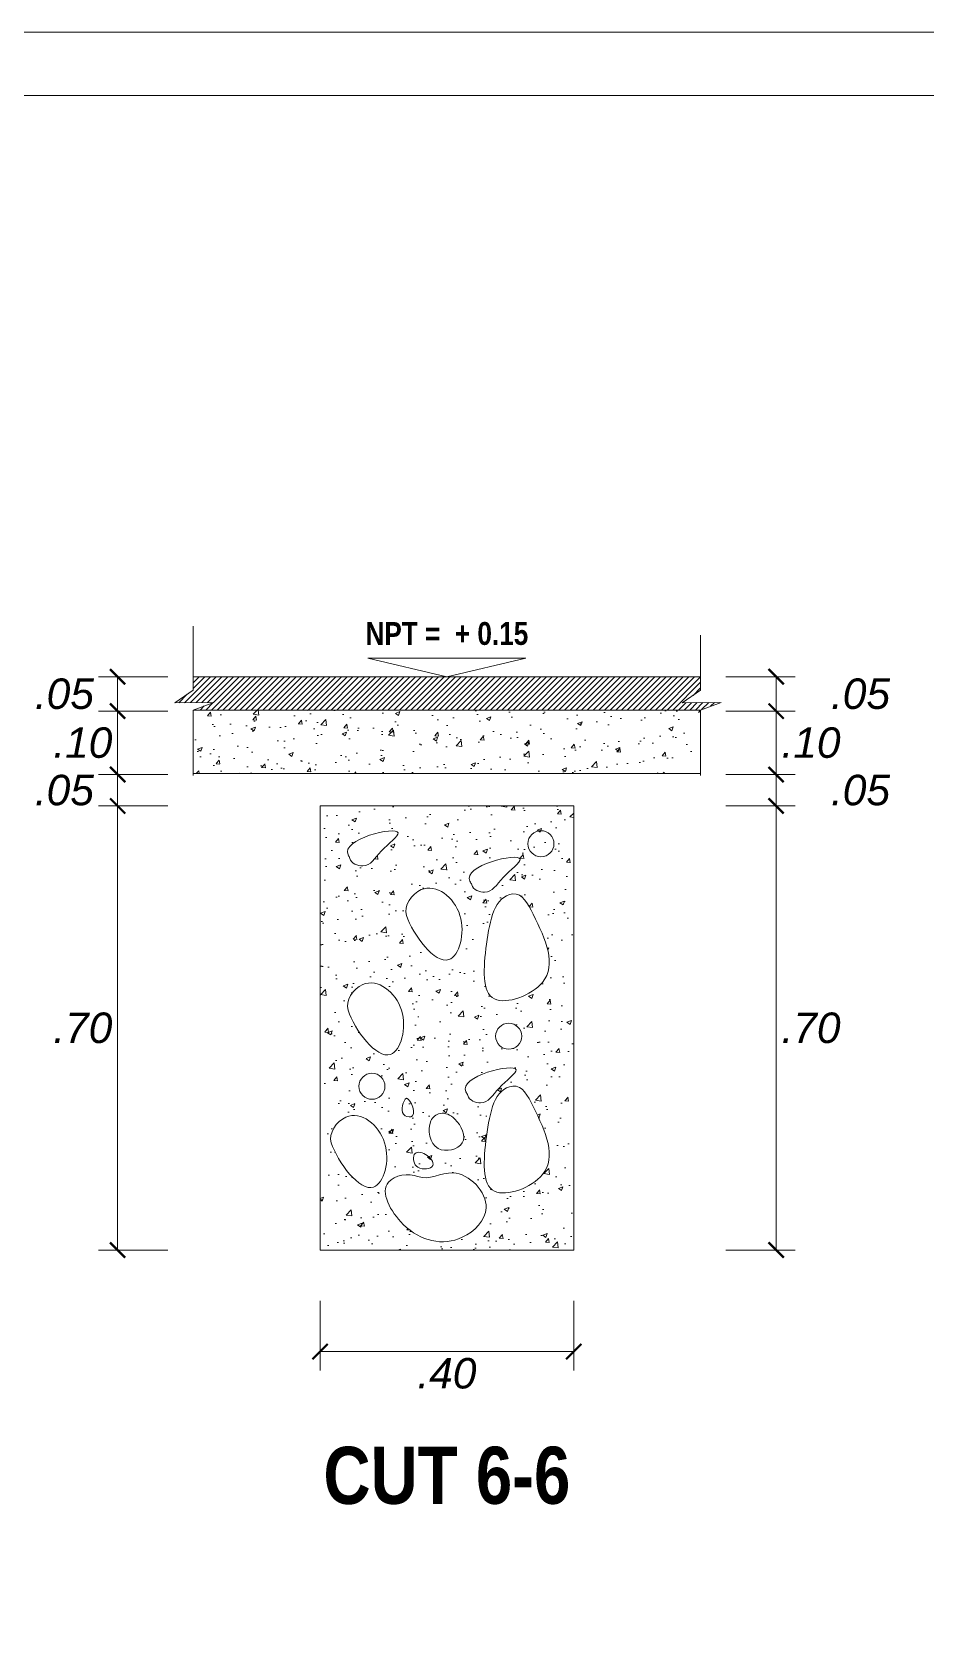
# Model space of a CAD drawing. Header units: millimetres. Extents: x 56 to 215, y 47 to 103.
# Drawn here: x 204.81 to 208.33, y 96.32 to 102.66 of the extents above; entities that cross this region are included whole.
import ezdxf
from ezdxf.enums import TextEntityAlignment as Align

# ---------------------------------------------------------------- set-up
doc = ezdxf.new("R2010")
doc.units = ezdxf.units.MM
for name, color, linetype, lineweight in [('A_Texto', 43, 'Continuous', 9), ('E_Cimentación', 150, 'Continuous', 50), ('G_Achurados', 54, 'Continuous', 5), ('G_Complemento', 30, 'Continuous', 20), ('G_Sombreados', 8, 'Continuous', 9), ('G_Texto', 122, 'Continuous', 20)]:
    doc.layers.add(name, color=color, linetype=linetype, lineweight=lineweight)
doc.layers.add('E_Concreto', color=157, linetype='Continuous')
doc.layers.add('G_Acotación', color=171, linetype='Continuous')
doc.styles.add('ARIAL', font='ariali.ttf', dxfattribs={"height": 0.12})
doc.styles.add('Cotas', font='ARIALNB.TTF', dxfattribs={"height": 0.1})
doc.styles.add('Notas', font='ARIALNB.TTF', dxfattribs={"height": 0.15})
doc.dimstyles.new('Lenin_20', dxfattribs={"dimscale": 0.5, "dimtxt": 0.1, "dimasz": 0.12, "dimexe": 0.15, "dimexo": 0.2, "dimgap": 0.05, "dimtad": 2, "dimtih": 1, "dimtoh": 1, "dimlfac": 0.4, "dimzin": 4, "dimdsep": 46, "dimtxsty": 'ARIAL', "dimblk": 'ARCHTICK', "dimcen": 0.12, "dimclrd": 256, "dimclre": 256, "dimclrt": 4, "dimazin": 1, "dimtm": 1e-09, "dimtfac": 1, "dimtmove": 2, "dimatfit": 2, "dimldrblk": 'ARCHTICK', "dimfxl": 1, "dimtolj": 1, "dimlwd": 13, "dimlwe": 18, "dimarcsym": 0})

# ---------------------------------------------------------------- blocks, each defined once
blk = doc.blocks.new('_ArchTick')
at = {"color": 0, "linetype": 'ByBlock', "const_width": 0.15}
blk.add_lwpolyline([(-0.5, -0.5), (0.5, 0.5)], dxfattribs=at)
blk = doc.blocks.new('*D358')
at = {"layer": 'Defpoints', "color": 0, "transparency": 16777216}
for p in [(205.9405, 97.8598), (206.9405, 97.8598), (206.9405, 97.4598)]:
    blk.add_point(p, dxfattribs=at)
at = {"layer": 'G_Acotación', "lineweight": 18, "transparency": 16777216}
for p, q in [((205.9405, 97.6598), (205.9405, 97.3848)), ((206.9405, 97.6598), (206.9405, 97.3848))]:
    blk.add_line(p, q, dxfattribs=at)
at = {"layer": 'G_Acotación', "lineweight": 13, "transparency": 16777216}
blk.add_line((205.9405, 97.4598), (206.9405, 97.4598), dxfattribs=at)
at = {"layer": 'G_Acotación', "lineweight": 13, "transparency": 16777216, "xscale": 0.06, "yscale": 0.06, "zscale": 0.06, "rotation": 180}
blk.add_blockref('_ArchTick', (205.9405, 97.4598), dxfattribs=at)
at = {"layer": 'G_Acotación', "lineweight": 13, "transparency": 16777216, "xscale": 0.06, "yscale": 0.06, "zscale": 0.06}
blk.add_blockref('_ArchTick', (206.9405, 97.4598), dxfattribs=at)
at = {"layer": 'G_Acotación', "color": 4, "lineweight": 5, "transparency": 16777216, "insert": (206.4405, 97.3736), "char_height": 0.12, "attachment_point": 5, "style": 'ARIAL'}
blk.add_mtext('\\A1;.40', dxfattribs=at)
blk = doc.blocks.new('*D359')
at = {"layer": 'Defpoints', "color": 0, "transparency": 16777216}
for p in [(207.4405, 99.6098), (207.7385, 99.6098), (207.4405, 97.8598)]:
    blk.add_point(p, dxfattribs=at)
at = {"layer": 'G_Acotación', "lineweight": 18, "transparency": 16777216}
for p, q in [((207.5405, 99.6098), (207.8135, 99.6098)), ((207.5405, 97.8598), (207.8135, 97.8598))]:
    blk.add_line(p, q, dxfattribs=at)
at = {"layer": 'G_Acotación', "lineweight": 13, "transparency": 16777216}
blk.add_line((207.7385, 97.8598), (207.7385, 99.6098), dxfattribs=at)
at = {"layer": 'G_Acotación', "lineweight": 13, "transparency": 16777216, "xscale": 0.06, "yscale": 0.06, "zscale": 0.06}
for p, rotation in [((207.7385, 99.6098), 90), ((207.7385, 97.8598), 270)]:
    blk.add_blockref('_ArchTick', p, dxfattribs=dict(at, rotation=rotation))
at = {"layer": 'G_Acotación', "color": 4, "lineweight": 5, "transparency": 16777216, "insert": (207.876, 98.7348), "char_height": 0.12, "attachment_point": 5, "style": 'ARIAL'}
blk.add_mtext('\\A1;.70', dxfattribs=at)
blk = doc.blocks.new('*D360')
at = {"layer": 'Defpoints', "color": 0, "transparency": 16777216}
for p in [(207.4405, 99.9835), (207.7385, 99.9835), (207.4405, 99.7334)]:
    blk.add_point(p, dxfattribs=at)
at = {"layer": 'G_Acotación', "lineweight": 18, "transparency": 16777216}
for p, q in [((207.5405, 99.9835), (207.8135, 99.9835)), ((207.5405, 99.7334), (207.8135, 99.7334))]:
    blk.add_line(p, q, dxfattribs=at)
at = {"layer": 'G_Acotación', "lineweight": 13, "transparency": 16777216}
blk.add_line((207.7385, 99.7334), (207.7385, 99.9835), dxfattribs=at)
at = {"layer": 'G_Acotación', "lineweight": 13, "transparency": 16777216, "xscale": 0.06, "yscale": 0.06, "zscale": 0.06}
for p, rotation in [((207.7385, 99.9835), 90), ((207.7385, 99.7334), 270)]:
    blk.add_blockref('_ArchTick', p, dxfattribs=dict(at, rotation=rotation))
at = {"layer": 'G_Acotación', "color": 4, "lineweight": 5, "transparency": 16777216, "insert": (207.876, 99.8585), "char_height": 0.12, "attachment_point": 5, "style": 'ARIAL'}
blk.add_mtext('\\A1;.10', dxfattribs=at)
blk = doc.blocks.new('*D361')
at = {"layer": 'Defpoints', "color": 0, "transparency": 16777216}
for p in [(207.4405, 100.119), (207.7385, 100.119), (207.4405, 99.9835)]:
    blk.add_point(p, dxfattribs=at)
at = {"layer": 'G_Acotación', "lineweight": 18, "transparency": 16777216}
for p, q in [((207.5405, 100.119), (207.8135, 100.119)), ((207.5405, 99.9835), (207.8135, 99.9835))]:
    blk.add_line(p, q, dxfattribs=at)
at = {"layer": 'G_Acotación', "lineweight": 13, "transparency": 16777216}
blk.add_line((207.7385, 99.9835), (207.7385, 100.119), dxfattribs=at)
at = {"layer": 'G_Acotación', "lineweight": 13, "transparency": 16777216, "xscale": 0.06, "yscale": 0.06, "zscale": 0.06}
for p, rotation in [((207.7385, 100.119), 90), ((207.7385, 99.9835), 270)]:
    blk.add_blockref('_ArchTick', p, dxfattribs=dict(at, rotation=rotation))
at = {"layer": 'G_Acotación', "color": 4, "lineweight": 5, "transparency": 16777216, "insert": (208.0711, 100.0512), "char_height": 0.12, "attachment_point": 5, "style": 'ARIAL'}
blk.add_mtext('\\A1;.05', dxfattribs=at)
blk = doc.blocks.new('*D362')
at = {"layer": 'Defpoints', "color": 0, "transparency": 16777216}
for p in [(207.4405, 99.7334), (207.7385, 99.7334), (207.4405, 99.6098)]:
    blk.add_point(p, dxfattribs=at)
at = {"layer": 'G_Acotación', "lineweight": 18, "transparency": 16777216}
for p, q in [((207.5405, 99.7334), (207.8135, 99.7334)), ((207.5405, 99.6098), (207.8135, 99.6098))]:
    blk.add_line(p, q, dxfattribs=at)
at = {"layer": 'G_Acotación', "lineweight": 13, "transparency": 16777216}
blk.add_line((207.7385, 99.6098), (207.7385, 99.7334), dxfattribs=at)
at = {"layer": 'G_Acotación', "lineweight": 13, "transparency": 16777216, "xscale": 0.06, "yscale": 0.06, "zscale": 0.06}
for p, rotation in [((207.7385, 99.7334), 90), ((207.7385, 99.6098), 270)]:
    blk.add_blockref('_ArchTick', p, dxfattribs=dict(at, rotation=rotation))
at = {"layer": 'G_Acotación', "color": 4, "lineweight": 5, "transparency": 16777216, "insert": (208.0711, 99.6716), "char_height": 0.12, "attachment_point": 5, "style": 'ARIAL'}
blk.add_mtext('\\A1;.05', dxfattribs=at)
blk = doc.blocks.new('*D363')
at = {"layer": 'Defpoints', "color": 0, "transparency": 16777216}
for p in [(205.1425, 99.6098), (205.4405, 99.6098), (205.4405, 97.8598)]:
    blk.add_point(p, dxfattribs=at)
at = {"layer": 'G_Acotación', "lineweight": 18, "transparency": 16777216}
for p, q in [((205.3405, 99.6098), (205.0675, 99.6098)), ((205.3405, 97.8598), (205.0675, 97.8598))]:
    blk.add_line(p, q, dxfattribs=at)
at = {"layer": 'G_Acotación', "lineweight": 13, "transparency": 16777216}
blk.add_line((205.1425, 97.8598), (205.1425, 99.6098), dxfattribs=at)
at = {"layer": 'G_Acotación', "lineweight": 13, "transparency": 16777216, "xscale": 0.06, "yscale": 0.06, "zscale": 0.06}
for p, rotation in [((205.1425, 99.6098), 90), ((205.1425, 97.8598), 270)]:
    blk.add_blockref('_ArchTick', p, dxfattribs=dict(at, rotation=rotation))
at = {"layer": 'G_Acotación', "color": 4, "lineweight": 5, "transparency": 16777216, "insert": (205.0051, 98.7348), "char_height": 0.12, "attachment_point": 5, "style": 'ARIAL'}
blk.add_mtext('\\A1;.70', dxfattribs=at)
blk = doc.blocks.new('*D364')
at = {"layer": 'Defpoints', "color": 0, "transparency": 16777216}
for p in [(205.1425, 99.9835), (205.4405, 99.9835), (205.4405, 99.7334)]:
    blk.add_point(p, dxfattribs=at)
at = {"layer": 'G_Acotación', "lineweight": 18, "transparency": 16777216}
for p, q in [((205.3405, 99.9835), (205.0675, 99.9835)), ((205.3405, 99.7334), (205.0675, 99.7334))]:
    blk.add_line(p, q, dxfattribs=at)
at = {"layer": 'G_Acotación', "lineweight": 13, "transparency": 16777216}
blk.add_line((205.1425, 99.7334), (205.1425, 99.9835), dxfattribs=at)
at = {"layer": 'G_Acotación', "lineweight": 13, "transparency": 16777216, "xscale": 0.06, "yscale": 0.06, "zscale": 0.06}
for p, rotation in [((205.1425, 99.9835), 90), ((205.1425, 99.7334), 270)]:
    blk.add_blockref('_ArchTick', p, dxfattribs=dict(at, rotation=rotation))
at = {"layer": 'G_Acotación', "color": 4, "lineweight": 5, "transparency": 16777216, "insert": (205.0051, 99.8585), "char_height": 0.12, "attachment_point": 5, "style": 'ARIAL'}
blk.add_mtext('\\A1;.10', dxfattribs=at)
blk = doc.blocks.new('*D365')
at = {"layer": 'Defpoints', "color": 0, "transparency": 16777216}
for p in [(205.1425, 100.119), (205.4405, 100.119), (205.4405, 99.9835)]:
    blk.add_point(p, dxfattribs=at)
at = {"layer": 'G_Acotación', "lineweight": 18, "transparency": 16777216}
for p, q in [((205.3405, 100.119), (205.0675, 100.119)), ((205.3405, 99.9835), (205.0675, 99.9835))]:
    blk.add_line(p, q, dxfattribs=at)
at = {"layer": 'G_Acotación', "lineweight": 13, "transparency": 16777216}
blk.add_line((205.1425, 99.9835), (205.1425, 100.119), dxfattribs=at)
at = {"layer": 'G_Acotación', "lineweight": 13, "transparency": 16777216, "xscale": 0.06, "yscale": 0.06, "zscale": 0.06}
for p, rotation in [((205.1425, 100.119), 90), ((205.1425, 99.9835), 270)]:
    blk.add_blockref('_ArchTick', p, dxfattribs=dict(at, rotation=rotation))
at = {"layer": 'G_Acotación', "color": 4, "lineweight": 5, "transparency": 16777216, "insert": (204.9325, 100.0512), "char_height": 0.12, "attachment_point": 5, "style": 'ARIAL'}
blk.add_mtext('\\A1;.05', dxfattribs=at)
blk = doc.blocks.new('*D366')
at = {"layer": 'Defpoints', "color": 0, "transparency": 16777216}
for p in [(205.1425, 99.7334), (205.4405, 99.7334), (205.4405, 99.6098)]:
    blk.add_point(p, dxfattribs=at)
at = {"layer": 'G_Acotación', "lineweight": 18, "transparency": 16777216}
for p, q in [((205.3405, 99.7334), (205.0675, 99.7334)), ((205.3405, 99.6098), (205.0675, 99.6098))]:
    blk.add_line(p, q, dxfattribs=at)
at = {"layer": 'G_Acotación', "lineweight": 13, "transparency": 16777216}
blk.add_line((205.1425, 99.6098), (205.1425, 99.7334), dxfattribs=at)
at = {"layer": 'G_Acotación', "lineweight": 13, "transparency": 16777216, "xscale": 0.06, "yscale": 0.06, "zscale": 0.06}
for p, rotation in [((205.1425, 99.7334), 90), ((205.1425, 99.6098), 270)]:
    blk.add_blockref('_ArchTick', p, dxfattribs=dict(at, rotation=rotation))
at = {"layer": 'G_Acotación', "color": 4, "lineweight": 5, "transparency": 16777216, "insert": (204.9325, 99.6716), "char_height": 0.12, "attachment_point": 5, "style": 'ARIAL'}
blk.add_mtext('\\A1;.05', dxfattribs=at)

msp = doc.modelspace()

# ---------------------------------------------------------------- hatches: boundary and pattern name
at = {"layer": 'E_Concreto', "lineweight": 5}
h = msp.add_hatch(dxfattribs=at)
h.set_pattern_fill('AR-CONC', color=256, scale=0.001, style=0)
h.set_pattern_definition([(50, (-10.24904, 32.85869), (0.18218467, -0.01593909), [0.01905, -0.20955]), (355, (-10.24904, 32.85869), (-0.03524342, 0.19105685), [0.01524, -0.16764058]), (100.451445, (-10.23386, 32.85736), (0.14694125, 0.17511775), [0.01619001, -0.17809024]), (46.1842, (-10.24904, 32.9095), (0.27107904, -0.04204233), [0.028575, -0.314325]), (96.63556, (-10.22645, 32.90599), (0.23740413, 0.24742612), [0.02428502, -0.2671356]), (351.18415, (-10.24904, 32.9095), (0.23740413, 0.24742612), [0.02285997, -0.25145973]), (21, (-10.22364, 32.89679), (0.15161439, -0.1022652), [0.01905, -0.20955]), (326, (-10.22364, 32.89679), (0.06180203, 0.18418797), [0.01524, -0.16764]), (71.451445, (-10.21101, 32.88827), (0.21341642, 0.08192277), [0.01619001, -0.17808994]), (37.5, (-10.249044, 32.85869), (0.003088603, 0.084555039), [0, -0.165608, 0, -0.17018, 0, -0.168275]), (7.5, (-10.24904, 32.85869), (0.066819663, 0.100180575), [0, -0.097028, 0, -0.161798, 0, -0.064135]), (327.5, (-10.305686, 32.85869), (0.135590595, -0.005728744), [0, -0.0635, 0, -0.19812, 0, -0.26289]), (317.5, (-10.33109, 32.85869), (0.14812918, 0.02542649), [0, -0.08255, 0, -0.131572, 0, -0.18669])])
h.paths.add_polyline_path([(205.9405, 98.1117), (205.9405, 97.8598), (206.9405, 97.8598), (206.9405, 99.6098), (206.3155, 99.6098), (205.9405, 99.6098), (205.9405, 99.4839)])
edge = h.paths.add_edge_path(flags=16)
edge.add_spline(control_points=[(206.2813, 99.1785), (206.3069, 99.1022), (206.4568, 98.8987), (206.5388, 99.1981), (206.3531, 99.3398), (206.2689, 99.2154), (206.2813, 99.1785)], knot_values=[0, 0, 0, 0, 0.241271, 0.420764, 0.603983, 0.720994, 0.720994, 0.720994, 0.720994], degree=3, periodic=0)
edge = h.paths.add_edge_path(flags=16)
edge.add_spline(control_points=[(206.0582, 99.4025), (206.0628, 99.3835), (206.1313, 99.3562), (206.1706, 99.4337), (206.343, 99.5563), (206.0039, 99.4743), (206.057, 99.4077), (206.0582, 99.4025)], knot_values=[0, 0, 0, 0, 0.05853, 0.15149, 0.250185, 0.466126, 0.482352, 0.482352, 0.482352, 0.482352], degree=3, periodic=0)
edge = h.paths.add_edge_path(flags=16)
edge.add_spline(control_points=[(206.0509, 98.8046), (206.0765, 98.7284), (206.2264, 98.5249), (206.3084, 98.8243), (206.1227, 98.966), (206.0385, 98.8416), (206.0509, 98.8046)], knot_values=[0, 0, 0, 0, 0.241271, 0.420764, 0.603983, 0.720994, 0.720994, 0.720994, 0.720994], degree=3, periodic=0)
edge = h.paths.add_edge_path(flags=16)
edge.add_spline(control_points=[(206.5386, 99.2985), (206.5432, 99.2795), (206.6117, 99.2522), (206.6509, 99.3297), (206.8234, 99.4523), (206.4843, 99.3703), (206.5373, 99.3038), (206.5386, 99.2985)], knot_values=[0, 0, 0, 0, 0.05853, 0.15149, 0.250185, 0.466126, 0.482352, 0.482352, 0.482352, 0.482352], degree=3, periodic=0)
edge = h.paths.add_edge_path(flags=16)
edge.add_spline(control_points=[(206.7009, 99.2629), (206.7383, 99.2673), (206.8121, 99.1234), (206.9077, 98.9127), (206.5686, 98.7861), (206.5929, 99.0705), (206.6269, 99.2542), (206.7009, 99.2629)], knot_values=[0, 0, 0, 0, 0.112912, 0.383799, 0.583565, 0.801617, 1.02504, 1.02504, 1.02504, 1.02504], degree=3, periodic=0)
h.paths.add_polyline_path([(206.1964, 98.5051, -1), (206.0937, 98.5051, -1)], flags=16)
h.paths.add_polyline_path([(206.7355, 98.7024, -1), (206.6328, 98.7024, -1)], flags=16)
edge = h.paths.add_edge_path(flags=16)
edge.add_spline(control_points=[(206.5227, 98.4688), (206.5272, 98.4499), (206.5957, 98.4225), (206.635, 98.5001), (206.8074, 98.6227), (206.4684, 98.5406), (206.5214, 98.4741), (206.5227, 98.4688)], knot_values=[0, 0, 0, 0, 0.05853, 0.15149, 0.250185, 0.466126, 0.482352, 0.482352, 0.482352, 0.482352], degree=3, periodic=0)
edge = h.paths.add_edge_path(flags=16)
edge.add_spline(control_points=[(205.9846, 98.2821), (206.0102, 98.2059), (206.1601, 98.0024), (206.2421, 98.3017), (206.0564, 98.4435), (205.9722, 98.3191), (205.9846, 98.2821)], knot_values=[0, 0, 0, 0, 0.241271, 0.420764, 0.603983, 0.720994, 0.720994, 0.720994, 0.720994], degree=3, periodic=0)
edge = h.paths.add_edge_path(flags=16)
edge.add_spline(control_points=[(206.3774, 98.3688), (206.3629, 98.3342), (206.3796, 98.2306), (206.5347, 98.2674), (206.4877, 98.3765), (206.4186, 98.4097), (206.3834, 98.3831), (206.3774, 98.3688)], knot_values=[0, 0, 0, 0, 0.112638, 0.209511, 0.308199, 0.370233, 0.416713, 0.416713, 0.416713, 0.416713], degree=3, periodic=0)
edge = h.paths.add_edge_path(flags=16)
edge.add_spline(control_points=[(206.7009, 98.5055), (206.7383, 98.5099), (206.8121, 98.3659), (206.9077, 98.1553), (206.5686, 98.0286), (206.5929, 98.3131), (206.6269, 98.4967), (206.7009, 98.5055)], knot_values=[0, 0, 0, 0, 0.112912, 0.383799, 0.583565, 0.801617, 1.02504, 1.02504, 1.02504, 1.02504], degree=3, periodic=0)
edge = h.paths.add_edge_path(flags=16)
edge.add_spline(control_points=[(206.3266, 98.1496), (206.2901, 98.1645), (206.1485, 98.1395), (206.2729, 97.9076), (206.4786, 97.8626), (206.6501, 98.0327), (206.4812, 98.2134), (206.3694, 98.1322), (206.3266, 98.1496)], knot_values=[0, 0, 0, 0, 0.118201, 0.294893, 0.532739, 0.682359, 0.872321, 1.011046, 1.011046, 1.011046, 1.011046], degree=3, periodic=0)
at = {"layer": 'G_Achurados', "lineweight": 5, "ltscale": 0.05}
h = msp.add_hatch(dxfattribs=at)
h.set_pattern_fill('ANSI31', color=256, scale=0.005, style=0)
h.set_pattern_definition([(45, (-867.127952, -790.420735), (-0.01122532015, 0.01122532015), [])])
h.paths.add_polyline_path([(207.4405, 99.9877), (207.5216, 100.0178), (207.3682, 100.0162), (207.4405, 100.0656), (207.4405, 100.119), (205.4405, 100.119), (205.4405, 100.0656), (205.3682, 100.0162), (205.5216, 100.0178), (205.4405, 99.9877)])
at = {"layer": 'G_Sombreados', "lineweight": 5}
h = msp.add_hatch(dxfattribs=at)
h.set_pattern_fill('AR-CONC', color=256, scale=0.025, style=0)
h.set_pattern_definition([(50, (204.94051, 97.23769), (0.179315, -0.015688), [0.01875, -0.20625]), (355, (204.9405, 97.2377), (-0.034688, 0.188048), [0.015, -0.165]), (100.4514, (204.95545, 97.23638), (0.144627, 0.17236), [0.015935, -0.1752855]), (46.184, (204.9405, 97.2877), (0.26681, -0.04138), [0.028125, -0.309375]), (96.636, (204.96274, 97.28424), (0.233666, 0.24353), [0.023903, -0.262928]), (351.184, (204.9405, 97.2877), (0.233665, 0.24353), [0.0225, -0.2475]), (21, (204.96551, 97.27519), (0.149227, -0.100655), [0.01875, -0.20625]), (326, (204.9655, 97.2752), (0.060829, 0.1812875), [0.015, -0.165]), (71.4514, (204.97794, 97.2668), (0.210056, 0.080633), [0.015935, -0.1752855]), (37.5, (204.94051, 97.23769), (0.00304, 0.0832235), [0, -0.163, 0, -0.1675, 0, -0.165625]), (7.5, (204.94051, 97.23769), (0.0657674, 0.098603), [0, -0.0955, 0, -0.15925, 0, -0.063125]), (327.5, (204.88476, 97.23769), (0.1334556, -0.0056387), [0, -0.0625, 0, -0.195, 0, -0.25875]), (317.5, (204.85976, 97.23769), (0.1457965, 0.0250262), [0, -0.08125, 0, -0.1295, 0, -0.18375])])
h.paths.add_polyline_path([(207.4433, 99.8943), (207.5185, 99.982), (207.3682, 99.8992), (207.4405, 99.9877), (205.4405, 99.9877), (205.5129, 99.8992), (205.3626, 99.982), (205.4377, 99.8943), (205.4405, 99.7377), (205.9405, 99.7377), (206.9405, 99.7377), (207.4405, 99.7377)])

# ---------------------------------------------------------------- linework, layer by layer
at = {"lineweight": 5}
for points in [[(215.0892, 75.1029), (215.0892, 102.6587), (174.0392, 102.6587), (174.0392, 75.1029)], [(214.8392, 75.3529), (214.8392, 102.4087), (174.2892, 102.4087), (174.2892, 75.3529)]]:
    msp.add_lwpolyline(points, close=True, dxfattribs=at)
at = {"layer": 'E_Cimentación', "color": 3, "lineweight": 5}
msp.add_lwpolyline([(206.9405, 99.6098), (206.3155, 99.6098), (205.9405, 99.6098), (205.9405, 99.4839), (205.9405, 98.1117), (205.9405, 97.8598), (206.9405, 97.8598)], close=True, dxfattribs=at)
at = {"layer": 'E_Concreto', "color": 7, "lineweight": 5}
for centre in [(206.8114, 99.4609), (206.6841, 98.7024), (206.1451, 98.5051)]:
    msp.add_circle(centre, 0.0513, dxfattribs=at)
for points, start_tangent, end_tangent in [([(206.0582, 99.4025), (206.1091, 99.3735), (206.1817, 99.4315), (206.2486, 99.5041), (206.051, 99.417), (206.0582, 99.4025)], (0.234801, -0.972044), (0.234801, -0.972044)), ([(206.5386, 99.2985), (206.5894, 99.2695), (206.662, 99.3275), (206.729, 99.4001), (206.5313, 99.313), (206.5386, 99.2985)], (0.234801, -0.972044), (0.234801, -0.972044)), ([(206.2813, 99.1785), (206.4483, 99.0043), (206.4919, 99.1785), (206.3394, 99.28), (206.2813, 99.1785)], (0.318131, -0.948047), (0.318131, -0.948047)), ([(206.7009, 99.2629), (206.7807, 99.1831), (206.8171, 98.9147), (206.6283, 98.8494), (206.5969, 99.0652), (206.7009, 99.2629)], (0.993061, 0.117597), (0.993061, 0.117597)), ([(206.0509, 98.8046), (206.2179, 98.6305), (206.2615, 98.8046), (206.109, 98.9062), (206.0509, 98.8046)], (0.318131, -0.948047), (0.318131, -0.948047)), ([(206.5227, 98.4688), (206.5735, 98.4398), (206.6461, 98.4979), (206.713, 98.5704), (206.5154, 98.4834), (206.5227, 98.4688)], (0.234801, -0.972044), (0.234801, -0.972044)), ([(206.7009, 98.5055), (206.7807, 98.4257), (206.8171, 98.1572), (206.6283, 98.0919), (206.5969, 98.3077), (206.7009, 98.5055)], (0.993061, 0.117597), (0.993061, 0.117597)), ([(206.2758, 98.4543), (206.2758, 98.389), (206.3048, 98.389), (206.2758, 98.4543)], (-0.538019, -0.842933), (-0.538019, -0.842933)), ([(205.9846, 98.2821), (206.1516, 98.108), (206.1952, 98.2821), (206.0427, 98.3837), (205.9846, 98.2821)], (0.318131, -0.948047), (0.318131, -0.948047)), ([(206.3774, 98.3688), (206.4065, 98.26), (206.5009, 98.2817), (206.4718, 98.3761), (206.4137, 98.3978), (206.3774, 98.3688)], (-0.386675, -0.922216), (-0.386675, -0.922216)), ([(206.3121, 98.2367), (206.3266, 98.1859), (206.3847, 98.1932), (206.3557, 98.2367), (206.3121, 98.2367)], (-0.475844, -0.879529), (-0.475844, -0.879529)), ([(206.3266, 98.1496), (206.2104, 98.1279), (206.2685, 97.961), (206.5009, 97.9102), (206.5953, 98.0263), (206.4646, 98.1641), (206.3266, 98.1496)], (-0.926216, 0.376993), (-0.926216, 0.376993))]:
    msp.add_spline(points, degree=3, dxfattribs=dict(at, start_tangent=start_tangent, end_tangent=end_tangent))
at = {"layer": 'G_Complemento', "color": 7, "lineweight": 5}
for p, q in [((207.4405, 100.119), (205.4405, 100.119)), ((207.4405, 99.9877), (205.4405, 99.9877)), ((207.4405, 99.7377), (205.4405, 99.7377))]:
    msp.add_line(p, q, dxfattribs=at)
for points in [[(205.4405, 100.3182), (205.4405, 100.0656), (205.3682, 100.0162), (205.5216, 100.0178), (205.4405, 99.9877), (205.4405, 99.8547), (205.4405, 99.7297)], [(207.4405, 100.2823), (207.4405, 100.0656), (207.3682, 100.0162), (207.5216, 100.0178), (207.4405, 99.9877), (207.4405, 99.8547), (207.4405, 99.7297)]]:
    msp.add_lwpolyline(points, dxfattribs=at)
at = {"layer": 'G_Texto', "lineweight": 5}
msp.add_lwpolyline([(206.4405, 100.119), (206.1287, 100.1926), (206.7523, 100.1926)], close=True, dxfattribs=at)

# ---------------------------------------------------------------- texts
at = {"layer": 'A_Texto', "lineweight": 5, "style": 'Notas'}
msp.add_text('CUT 6-6', height=0.225, rotation=0.03015, dxfattribs=at).set_placement((206.4405, 96.8598), align=Align.CENTER)
at = {"layer": 'G_Texto', "lineweight": 5, "insert": (206.4405, 100.2887), "char_height": 0.09, "width": 1.72, "attachment_point": 5, "style": 'Cotas'}
msp.add_mtext('NPT =  + 0.15', dxfattribs=at)

# ---------------------------------------------------------------- dimensions: what is measured, and where the dimension line sits
at = {"layer": 'G_Acotación', "lineweight": 5}
for base, p1, p2, picture, middle in [((205.1425, 100.119), (205.4405, 99.9835), (205.4405, 100.119), '*D365', (204.9325, 100.0512)), ((207.7385, 100.119), (207.4405, 99.9835), (207.4405, 100.119), '*D361', (208.0711, 100.0512)), ((205.1425, 99.9835), (205.4405, 99.7334), (205.4405, 99.9835), '*D364', (205.0051, 99.8585)), ((207.7385, 99.9835), (207.4405, 99.7334), (207.4405, 99.9835), '*D360', (207.876, 99.8585)), ((205.1425, 99.7334), (205.4405, 99.6098), (205.4405, 99.7334), '*D366', (204.9325, 99.6716)), ((207.7385, 99.7334), (207.4405, 99.6098), (207.4405, 99.7334), '*D362', (208.0711, 99.6716)), ((205.1425, 99.6098), (205.4405, 97.8598), (205.4405, 99.6098), '*D363', (205.0051, 98.7348)), ((207.7385, 99.6098), (207.4405, 97.8598), (207.4405, 99.6098), '*D359', (207.876, 98.7348))]:
    dim = msp.add_linear_dim(base=base, p1=p1, p2=p2, angle=90, dimstyle='Lenin_20', dxfattribs=at)
    dim.commit()
    dim.dimension.update_dxf_attribs({"geometry": picture, "text_midpoint": middle})
dim = msp.add_linear_dim(base=(206.9405, 97.4598), p1=(205.9405, 97.8598), p2=(206.9405, 97.8598), dimstyle='Lenin_20', override={"dimexo": 0.4}, dxfattribs=at)
dim.commit()
dim.dimension.update_dxf_attribs({"geometry": '*D358', "text_midpoint": (206.4405, 97.3736)})

doc.saveas('drawing.dxf')
